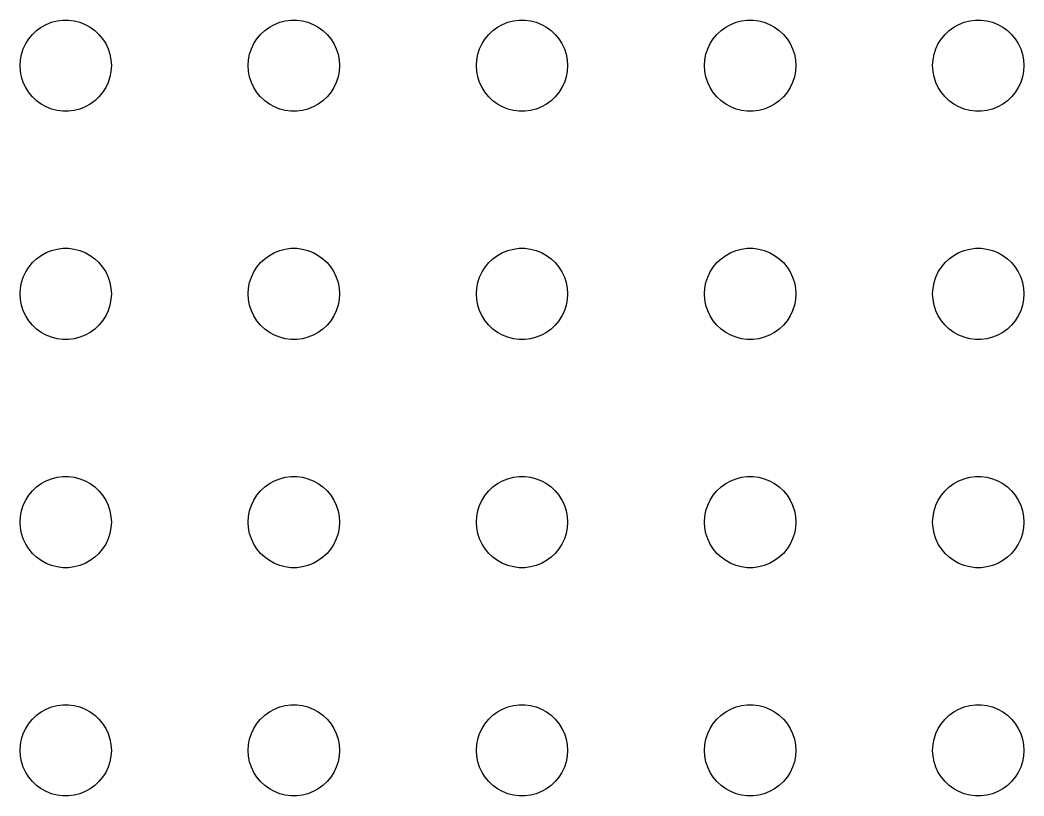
# Model space of a CAD drawing. Header units: metres. Extents: x -134 to 134, y 290 to 736.
# Drawn here: x 66 to 99, y 454.5 to 480 of the extents above; entities that cross this region are included whole.
import ezdxf

# ---------------------------------------------------------------- set-up
doc = ezdxf.new("R2010")
doc.units = ezdxf.units.M

msp = doc.modelspace()

# ---------------------------------------------------------------- linework, layer by layer
for p, q in [((66.6963, 479.766), (66.8613, 479.857)), ((66.8613, 479.857), (67.0365, 479.927)), ((67.0365, 479.927), (67.2189, 479.973)), ((67.2189, 479.973), (67.4058, 479.997)), ((67.4058, 479.997), (67.5942, 479.997)), ((67.5942, 479.997), (67.7811, 479.973)), ((67.7811, 479.973), (67.9635, 479.927)), ((67.9635, 479.927), (68.1387, 479.857)), ((68.1387, 479.857), (68.3037, 479.766)), ((74.1963, 479.766), (74.3613, 479.857)), ((74.3613, 479.857), (74.5365, 479.927)), ((74.5365, 479.927), (74.7189, 479.973)), ((74.7189, 479.973), (74.9058, 479.997)), ((74.9058, 479.997), (75.0942, 479.997)), ((75.0942, 479.997), (75.2811, 479.973)), ((75.2811, 479.973), (75.4635, 479.927)), ((75.4635, 479.927), (75.6387, 479.857)), ((75.6387, 479.857), (75.8037, 479.766)), ((81.6963, 479.766), (81.8613, 479.857)), ((81.8613, 479.857), (82.0365, 479.927)), ((82.0365, 479.927), (82.2189, 479.973)), ((82.2189, 479.973), (82.4058, 479.997)), ((82.4058, 479.997), (82.5942, 479.997)), ((82.5942, 479.997), (82.7811, 479.973)), ((82.7811, 479.973), (82.9635, 479.927)), ((82.9635, 479.927), (83.1387, 479.857)), ((83.1387, 479.857), (83.3037, 479.766)), ((89.1963, 479.766), (89.3613, 479.857)), ((89.3613, 479.857), (89.5365, 479.927)), ((89.5365, 479.927), (89.7189, 479.973)), ((89.7189, 479.973), (89.9058, 479.997)), ((89.9058, 479.997), (90.0942, 479.997)), ((90.0942, 479.997), (90.2811, 479.973)), ((90.2811, 479.973), (90.4635, 479.927)), ((90.4635, 479.927), (90.6387, 479.857)), ((90.6387, 479.857), (90.8037, 479.766)), ((96.6963, 479.766), (96.8613, 479.857)), ((96.8613, 479.857), (97.0365, 479.927)), ((97.0365, 479.927), (97.2189, 479.973)), ((97.2189, 479.973), (97.4058, 479.997)), ((97.4058, 479.997), (97.5942, 479.997)), ((97.5942, 479.997), (97.7811, 479.973)), ((97.7811, 479.973), (97.9635, 479.927)), ((97.9635, 479.927), (98.1387, 479.857)), ((98.1387, 479.857), (98.3037, 479.766)), ((66.2865, 479.382), (66.4065, 479.527)), ((66.4065, 479.527), (66.5439, 479.656)), ((66.5439, 479.656), (66.6963, 479.766)), ((68.3037, 479.766), (68.4561, 479.656)), ((68.4561, 479.656), (68.5934, 479.527)), ((68.5934, 479.527), (68.7135, 479.382)), ((73.7865, 479.382), (73.9065, 479.527)), ((73.9065, 479.527), (74.0439, 479.656)), ((74.0439, 479.656), (74.1963, 479.766)), ((75.8037, 479.766), (75.9561, 479.656)), ((75.9561, 479.656), (76.0934, 479.527)), ((76.0934, 479.527), (76.2135, 479.382)), ((81.2865, 479.382), (81.4065, 479.527)), ((81.4065, 479.527), (81.5439, 479.656)), ((81.5439, 479.656), (81.6963, 479.766)), ((83.3037, 479.766), (83.4561, 479.656)), ((83.4561, 479.656), (83.5934, 479.527)), ((83.5934, 479.527), (83.7135, 479.382)), ((88.7865, 479.382), (88.9065, 479.527)), ((88.9065, 479.527), (89.0439, 479.656)), ((89.0439, 479.656), (89.1963, 479.766)), ((90.8037, 479.766), (90.9561, 479.656)), ((90.9561, 479.656), (91.0934, 479.527)), ((91.0934, 479.527), (91.2135, 479.382)), ((96.2865, 479.382), (96.4065, 479.527)), ((96.4065, 479.527), (96.5439, 479.656)), ((96.5439, 479.656), (96.6963, 479.766)), ((98.3037, 479.766), (98.4561, 479.656)), ((98.4561, 479.656), (98.5934, 479.527)), ((98.5934, 479.527), (98.7135, 479.382)), ((66.1053, 479.052), (66.1855, 479.223)), ((66.1855, 479.223), (66.2865, 479.382)), ((68.7135, 479.382), (68.8145, 479.223)), ((68.8145, 479.223), (68.8947, 479.052)), ((73.6053, 479.052), (73.6855, 479.223)), ((73.6855, 479.223), (73.7865, 479.382)), ((76.2135, 479.382), (76.3145, 479.223)), ((76.3145, 479.223), (76.3947, 479.052)), ((81.1053, 479.052), (81.1855, 479.223)), ((81.1855, 479.223), (81.2865, 479.382)), ((83.7135, 479.382), (83.8145, 479.223)), ((83.8145, 479.223), (83.8947, 479.052)), ((88.6053, 479.052), (88.6855, 479.223)), ((88.6855, 479.223), (88.7865, 479.382)), ((91.2135, 479.382), (91.3145, 479.223)), ((91.3145, 479.223), (91.3947, 479.052)), ((96.1053, 479.052), (96.1855, 479.223)), ((96.1855, 479.223), (96.2865, 479.382)), ((98.7135, 479.382), (98.8145, 479.223)), ((98.8145, 479.223), (98.8947, 479.052)), ((66.0118, 478.688), (66.0471, 478.873)), ((66.0471, 478.873), (66.1053, 479.052)), ((68.8947, 479.052), (68.9529, 478.873)), ((68.9529, 478.873), (68.9882, 478.688)), ((73.5118, 478.688), (73.5471, 478.873)), ((73.5471, 478.873), (73.6053, 479.052)), ((76.3947, 479.052), (76.4529, 478.873)), ((76.4529, 478.873), (76.4882, 478.688)), ((81.0118, 478.688), (81.0471, 478.873)), ((81.0471, 478.873), (81.1053, 479.052)), ((83.8947, 479.052), (83.9529, 478.873)), ((83.9529, 478.873), (83.9882, 478.688)), ((88.5118, 478.688), (88.5471, 478.873)), ((88.5471, 478.873), (88.6053, 479.052)), ((91.3947, 479.052), (91.4529, 478.873)), ((91.4529, 478.873), (91.4882, 478.688)), ((96.0118, 478.688), (96.0471, 478.873)), ((96.0471, 478.873), (96.1053, 479.052)), ((98.8947, 479.052), (98.9529, 478.873)), ((98.9529, 478.873), (98.9882, 478.688)), ((66, 478.5), (66.0118, 478.688)), ((66.0118, 478.312), (66, 478.5)), ((68.9882, 478.688), (69, 478.5)), ((69, 478.5), (68.9882, 478.312)), ((73.5, 478.5), (73.5118, 478.688)), ((73.5118, 478.312), (73.5, 478.5)), ((76.4882, 478.688), (76.5, 478.5)), ((76.5, 478.5), (76.4882, 478.312)), ((81, 478.5), (81.0118, 478.688)), ((81.0118, 478.312), (81, 478.5)), ((83.9882, 478.688), (84, 478.5)), ((84, 478.5), (83.9882, 478.312)), ((88.5, 478.5), (88.5118, 478.688)), ((88.5118, 478.312), (88.5, 478.5)), ((91.4882, 478.688), (91.5, 478.5)), ((91.5, 478.5), (91.4882, 478.312)), ((96, 478.5), (96.0118, 478.688)), ((96.0118, 478.312), (96, 478.5)), ((98.9882, 478.688), (99, 478.5)), ((99, 478.5), (98.9882, 478.312)), ((66.0471, 478.127), (66.0118, 478.312)), ((68.9882, 478.312), (68.9529, 478.127)), ((73.5471, 478.127), (73.5118, 478.312)), ((76.4882, 478.312), (76.4529, 478.127)), ((81.0471, 478.127), (81.0118, 478.312)), ((83.9882, 478.312), (83.9529, 478.127)), ((88.5471, 478.127), (88.5118, 478.312)), ((91.4882, 478.312), (91.4529, 478.127)), ((96.0471, 478.127), (96.0118, 478.312)), ((98.9882, 478.312), (98.9529, 478.127)), ((66.1053, 477.948), (66.0471, 478.127)), ((66.1855, 477.777), (66.1053, 477.948)), ((68.8947, 477.948), (68.8145, 477.777)), ((68.9529, 478.127), (68.8947, 477.948)), ((73.6053, 477.948), (73.5471, 478.127)), ((73.6855, 477.777), (73.6053, 477.948)), ((76.3947, 477.948), (76.3145, 477.777)), ((76.4529, 478.127), (76.3947, 477.948)), ((81.1053, 477.948), (81.0471, 478.127)), ((81.1855, 477.777), (81.1053, 477.948)), ((83.8947, 477.948), (83.8145, 477.777)), ((83.9529, 478.127), (83.8947, 477.948)), ((88.6053, 477.948), (88.5471, 478.127)), ((88.6855, 477.777), (88.6053, 477.948)), ((91.3947, 477.948), (91.3145, 477.777)), ((91.4529, 478.127), (91.3947, 477.948)), ((96.1053, 477.948), (96.0471, 478.127)), ((96.1855, 477.777), (96.1053, 477.948)), ((98.8947, 477.948), (98.8145, 477.777)), ((98.9529, 478.127), (98.8947, 477.948)), ((66.2865, 477.618), (66.1855, 477.777)), ((66.4065, 477.473), (66.2865, 477.618)), ((68.7135, 477.618), (68.5934, 477.473)), ((68.8145, 477.777), (68.7135, 477.618)), ((73.7865, 477.618), (73.6855, 477.777)), ((73.9065, 477.473), (73.7865, 477.618)), ((76.2135, 477.618), (76.0934, 477.473)), ((76.3145, 477.777), (76.2135, 477.618)), ((81.2865, 477.618), (81.1855, 477.777)), ((81.4065, 477.473), (81.2865, 477.618)), ((83.7135, 477.618), (83.5934, 477.473)), ((83.8145, 477.777), (83.7135, 477.618)), ((88.7865, 477.618), (88.6855, 477.777)), ((88.9065, 477.473), (88.7865, 477.618)), ((91.2135, 477.618), (91.0934, 477.473)), ((91.3145, 477.777), (91.2135, 477.618)), ((96.2865, 477.618), (96.1855, 477.777)), ((96.4065, 477.473), (96.2865, 477.618)), ((98.7135, 477.618), (98.5934, 477.473)), ((98.8145, 477.777), (98.7135, 477.618)), ((66.5439, 477.344), (66.4065, 477.473)), ((66.6963, 477.234), (66.5439, 477.344)), ((66.8613, 477.143), (66.6963, 477.234)), ((68.3037, 477.234), (68.1387, 477.143)), ((68.4561, 477.344), (68.3037, 477.234)), ((68.5934, 477.473), (68.4561, 477.344)), ((74.0439, 477.344), (73.9065, 477.473)), ((74.1963, 477.234), (74.0439, 477.344)), ((74.3613, 477.143), (74.1963, 477.234)), ((75.8037, 477.234), (75.6387, 477.143)), ((75.9561, 477.344), (75.8037, 477.234)), ((76.0934, 477.473), (75.9561, 477.344)), ((81.5439, 477.344), (81.4065, 477.473)), ((81.6963, 477.234), (81.5439, 477.344)), ((81.8613, 477.143), (81.6963, 477.234)), ((83.3037, 477.234), (83.1387, 477.143)), ((83.4561, 477.344), (83.3037, 477.234)), ((83.5934, 477.473), (83.4561, 477.344)), ((89.0439, 477.344), (88.9065, 477.473)), ((89.1963, 477.234), (89.0439, 477.344)), ((89.3613, 477.143), (89.1963, 477.234)), ((90.8037, 477.234), (90.6387, 477.143)), ((90.9561, 477.344), (90.8037, 477.234)), ((91.0934, 477.473), (90.9561, 477.344)), ((96.5439, 477.344), (96.4065, 477.473)), ((96.6963, 477.234), (96.5439, 477.344)), ((96.8613, 477.143), (96.6963, 477.234)), ((98.3037, 477.234), (98.1387, 477.143)), ((98.4561, 477.344), (98.3037, 477.234)), ((98.5934, 477.473), (98.4561, 477.344)), ((67.0365, 477.073), (66.8613, 477.143)), ((67.2189, 477.027), (67.0365, 477.073)), ((67.4058, 477.003), (67.2189, 477.027)), ((67.5942, 477.003), (67.4058, 477.003)), ((67.7811, 477.027), (67.5942, 477.003)), ((67.9635, 477.073), (67.7811, 477.027)), ((68.1387, 477.143), (67.9635, 477.073)), ((74.5365, 477.073), (74.3613, 477.143)), ((74.7189, 477.027), (74.5365, 477.073)), ((74.9058, 477.003), (74.7189, 477.027)), ((75.0942, 477.003), (74.9058, 477.003)), ((75.2811, 477.027), (75.0942, 477.003)), ((75.4635, 477.073), (75.2811, 477.027)), ((75.6387, 477.143), (75.4635, 477.073)), ((82.0365, 477.073), (81.8613, 477.143)), ((82.2189, 477.027), (82.0365, 477.073)), ((82.4058, 477.003), (82.2189, 477.027)), ((82.5942, 477.003), (82.4058, 477.003)), ((82.7811, 477.027), (82.5942, 477.003)), ((82.9635, 477.073), (82.7811, 477.027)), ((83.1387, 477.143), (82.9635, 477.073)), ((89.5365, 477.073), (89.3613, 477.143)), ((89.7189, 477.027), (89.5365, 477.073)), ((89.9058, 477.003), (89.7189, 477.027)), ((90.0942, 477.003), (89.9058, 477.003)), ((90.2811, 477.027), (90.0942, 477.003)), ((90.4635, 477.073), (90.2811, 477.027)), ((90.6387, 477.143), (90.4635, 477.073)), ((97.0365, 477.073), (96.8613, 477.143)), ((97.2189, 477.027), (97.0365, 477.073)), ((97.4058, 477.003), (97.2189, 477.027)), ((97.5942, 477.003), (97.4058, 477.003)), ((97.7811, 477.027), (97.5942, 477.003)), ((97.9635, 477.073), (97.7811, 477.027)), ((98.1387, 477.143), (97.9635, 477.073)), ((66.5439, 472.156), (66.6963, 472.266)), ((66.6963, 472.266), (66.8613, 472.357)), ((66.8613, 472.357), (67.0365, 472.427)), ((67.0365, 472.427), (67.2189, 472.473)), ((67.2189, 472.473), (67.4058, 472.497)), ((67.4058, 472.497), (67.5942, 472.497)), ((67.5942, 472.497), (67.7811, 472.473)), ((67.7811, 472.473), (67.9635, 472.427)), ((67.9635, 472.427), (68.1387, 472.357)), ((68.1387, 472.357), (68.3037, 472.266)), ((68.3037, 472.266), (68.4561, 472.156)), ((74.0439, 472.156), (74.1963, 472.266)), ((74.1963, 472.266), (74.3613, 472.357)), ((74.3613, 472.357), (74.5365, 472.427)), ((74.5365, 472.427), (74.7189, 472.473)), ((74.7189, 472.473), (74.9058, 472.497)), ((74.9058, 472.497), (75.0942, 472.497)), ((75.0942, 472.497), (75.2811, 472.473)), ((75.2811, 472.473), (75.4635, 472.427)), ((75.4635, 472.427), (75.6387, 472.357)), ((75.6387, 472.357), (75.8037, 472.266)), ((75.8037, 472.266), (75.9561, 472.156)), ((81.5439, 472.156), (81.6963, 472.266)), ((81.6963, 472.266), (81.8613, 472.357)), ((81.8613, 472.357), (82.0365, 472.427)), ((82.0365, 472.427), (82.2189, 472.473)), ((82.2189, 472.473), (82.4058, 472.497)), ((82.4058, 472.497), (82.5942, 472.497)), ((82.5942, 472.497), (82.7811, 472.473)), ((82.7811, 472.473), (82.9635, 472.427)), ((82.9635, 472.427), (83.1387, 472.357)), ((83.1387, 472.357), (83.3037, 472.266)), ((83.3037, 472.266), (83.4561, 472.156)), ((89.0439, 472.156), (89.1963, 472.266)), ((89.1963, 472.266), (89.3613, 472.357)), ((89.3613, 472.357), (89.5365, 472.427)), ((89.5365, 472.427), (89.7189, 472.473)), ((89.7189, 472.473), (89.9058, 472.497)), ((89.9058, 472.497), (90.0942, 472.497)), ((90.0942, 472.497), (90.2811, 472.473)), ((90.2811, 472.473), (90.4635, 472.427)), ((90.4635, 472.427), (90.6387, 472.357)), ((90.6387, 472.357), (90.8037, 472.266)), ((90.8037, 472.266), (90.9561, 472.156)), ((96.5439, 472.156), (96.6963, 472.266)), ((96.6963, 472.266), (96.8613, 472.357)), ((96.8613, 472.357), (97.0365, 472.427)), ((97.0365, 472.427), (97.2189, 472.473)), ((97.2189, 472.473), (97.4058, 472.497)), ((97.4058, 472.497), (97.5942, 472.497)), ((97.5942, 472.497), (97.7811, 472.473)), ((97.7811, 472.473), (97.9635, 472.427)), ((97.9635, 472.427), (98.1387, 472.357)), ((98.1387, 472.357), (98.3037, 472.266)), ((98.3037, 472.266), (98.4561, 472.156)), ((66.2865, 471.882), (66.4065, 472.027)), ((66.4065, 472.027), (66.5439, 472.156)), ((68.4561, 472.156), (68.5934, 472.027)), ((68.5934, 472.027), (68.7135, 471.882)), ((73.7865, 471.882), (73.9065, 472.027)), ((73.9065, 472.027), (74.0439, 472.156)), ((75.9561, 472.156), (76.0934, 472.027)), ((76.0934, 472.027), (76.2135, 471.882)), ((81.2865, 471.882), (81.4065, 472.027)), ((81.4065, 472.027), (81.5439, 472.156)), ((83.4561, 472.156), (83.5934, 472.027)), ((83.5934, 472.027), (83.7135, 471.882)), ((88.7865, 471.882), (88.9065, 472.027)), ((88.9065, 472.027), (89.0439, 472.156)), ((90.9561, 472.156), (91.0934, 472.027)), ((91.0934, 472.027), (91.2135, 471.882)), ((96.2865, 471.882), (96.4065, 472.027)), ((96.4065, 472.027), (96.5439, 472.156)), ((98.4561, 472.156), (98.5934, 472.027)), ((98.5934, 472.027), (98.7135, 471.882)), ((66.1053, 471.552), (66.1855, 471.723)), ((66.1855, 471.723), (66.2865, 471.882)), ((68.7135, 471.882), (68.8145, 471.723)), ((68.8145, 471.723), (68.8947, 471.552)), ((73.6053, 471.552), (73.6855, 471.723)), ((73.6855, 471.723), (73.7865, 471.882)), ((76.2135, 471.882), (76.3145, 471.723)), ((76.3145, 471.723), (76.3947, 471.552)), ((81.1053, 471.552), (81.1855, 471.723)), ((81.1855, 471.723), (81.2865, 471.882)), ((83.7135, 471.882), (83.8145, 471.723)), ((83.8145, 471.723), (83.8947, 471.552)), ((88.6053, 471.552), (88.6855, 471.723)), ((88.6855, 471.723), (88.7865, 471.882)), ((91.2135, 471.882), (91.3145, 471.723)), ((91.3145, 471.723), (91.3947, 471.552)), ((96.1053, 471.552), (96.1855, 471.723)), ((96.1855, 471.723), (96.2865, 471.882)), ((98.7135, 471.882), (98.8145, 471.723)), ((98.8145, 471.723), (98.8947, 471.552)), ((66.0118, 471.188), (66.0471, 471.373)), ((66.0471, 471.373), (66.1053, 471.552)), ((68.8947, 471.552), (68.9529, 471.373)), ((68.9529, 471.373), (68.9882, 471.188)), ((73.5118, 471.188), (73.5471, 471.373)), ((73.5471, 471.373), (73.6053, 471.552)), ((76.3947, 471.552), (76.4529, 471.373)), ((76.4529, 471.373), (76.4882, 471.188)), ((81.0118, 471.188), (81.0471, 471.373)), ((81.0471, 471.373), (81.1053, 471.552)), ((83.8947, 471.552), (83.9529, 471.373)), ((83.9529, 471.373), (83.9882, 471.188)), ((88.5118, 471.188), (88.5471, 471.373)), ((88.5471, 471.373), (88.6053, 471.552)), ((91.3947, 471.552), (91.4529, 471.373)), ((91.4529, 471.373), (91.4882, 471.188)), ((96.0118, 471.188), (96.0471, 471.373)), ((96.0471, 471.373), (96.1053, 471.552)), ((98.8947, 471.552), (98.9529, 471.373)), ((98.9529, 471.373), (98.9882, 471.188)), ((66, 471), (66.0118, 471.188)), ((66.0118, 470.812), (66, 471)), ((68.9882, 471.188), (69, 471)), ((69, 471), (68.9882, 470.812)), ((73.5, 471), (73.5118, 471.188)), ((73.5118, 470.812), (73.5, 471)), ((76.4882, 471.188), (76.5, 471)), ((76.5, 471), (76.4882, 470.812)), ((81, 471), (81.0118, 471.188)), ((81.0118, 470.812), (81, 471)), ((83.9882, 471.188), (84, 471)), ((84, 471), (83.9882, 470.812)), ((88.5, 471), (88.5118, 471.188)), ((88.5118, 470.812), (88.5, 471)), ((91.4882, 471.188), (91.5, 471)), ((91.5, 471), (91.4882, 470.812)), ((96, 471), (96.0118, 471.188)), ((96.0118, 470.812), (96, 471)), ((98.9882, 471.188), (99, 471)), ((99, 471), (98.9882, 470.812)), ((66.0471, 470.627), (66.0118, 470.812)), ((66.1053, 470.448), (66.0471, 470.627)), ((68.9529, 470.627), (68.8947, 470.448)), ((68.9882, 470.812), (68.9529, 470.627)), ((73.5471, 470.627), (73.5118, 470.812)), ((73.6053, 470.448), (73.5471, 470.627)), ((76.4529, 470.627), (76.3947, 470.448)), ((76.4882, 470.812), (76.4529, 470.627)), ((81.0471, 470.627), (81.0118, 470.812)), ((81.1053, 470.448), (81.0471, 470.627)), ((83.9529, 470.627), (83.8947, 470.448)), ((83.9882, 470.812), (83.9529, 470.627)), ((88.5471, 470.627), (88.5118, 470.812)), ((88.6053, 470.448), (88.5471, 470.627)), ((91.4529, 470.627), (91.3947, 470.448)), ((91.4882, 470.812), (91.4529, 470.627)), ((96.0471, 470.627), (96.0118, 470.812)), ((96.1053, 470.448), (96.0471, 470.627)), ((98.9529, 470.627), (98.8947, 470.448)), ((98.9882, 470.812), (98.9529, 470.627)), ((66.1855, 470.277), (66.1053, 470.448)), ((66.2865, 470.118), (66.1855, 470.277)), ((68.8145, 470.277), (68.7135, 470.118)), ((68.8947, 470.448), (68.8145, 470.277)), ((73.6855, 470.277), (73.6053, 470.448)), ((73.7865, 470.118), (73.6855, 470.277)), ((76.3145, 470.277), (76.2135, 470.118)), ((76.3947, 470.448), (76.3145, 470.277)), ((81.1855, 470.277), (81.1053, 470.448)), ((81.2865, 470.118), (81.1855, 470.277)), ((83.8145, 470.277), (83.7135, 470.118)), ((83.8947, 470.448), (83.8145, 470.277)), ((88.6855, 470.277), (88.6053, 470.448)), ((88.7865, 470.118), (88.6855, 470.277)), ((91.3145, 470.277), (91.2135, 470.118)), ((91.3947, 470.448), (91.3145, 470.277)), ((96.1855, 470.277), (96.1053, 470.448)), ((96.2865, 470.118), (96.1855, 470.277)), ((98.8145, 470.277), (98.7135, 470.118)), ((98.8947, 470.448), (98.8145, 470.277)), ((66.4065, 469.973), (66.2865, 470.118)), ((66.5439, 469.844), (66.4065, 469.973)), ((68.5934, 469.973), (68.4561, 469.844)), ((68.7135, 470.118), (68.5934, 469.973)), ((73.9065, 469.973), (73.7865, 470.118)), ((74.0439, 469.844), (73.9065, 469.973)), ((76.0934, 469.973), (75.9561, 469.844)), ((76.2135, 470.118), (76.0934, 469.973)), ((81.4065, 469.973), (81.2865, 470.118)), ((81.5439, 469.844), (81.4065, 469.973)), ((83.5934, 469.973), (83.4561, 469.844)), ((83.7135, 470.118), (83.5934, 469.973)), ((88.9065, 469.973), (88.7865, 470.118)), ((89.0439, 469.844), (88.9065, 469.973)), ((91.0934, 469.973), (90.9561, 469.844)), ((91.2135, 470.118), (91.0934, 469.973)), ((96.4065, 469.973), (96.2865, 470.118)), ((96.5439, 469.844), (96.4065, 469.973)), ((98.5934, 469.973), (98.4561, 469.844)), ((98.7135, 470.118), (98.5934, 469.973)), ((66.6963, 469.734), (66.5439, 469.844)), ((66.8613, 469.643), (66.6963, 469.734)), ((67.0365, 469.573), (66.8613, 469.643)), ((68.1387, 469.643), (67.9635, 469.573)), ((68.3037, 469.734), (68.1387, 469.643)), ((68.4561, 469.844), (68.3037, 469.734)), ((74.1963, 469.734), (74.0439, 469.844)), ((74.3613, 469.643), (74.1963, 469.734)), ((74.5365, 469.573), (74.3613, 469.643)), ((75.6387, 469.643), (75.4635, 469.573)), ((75.8037, 469.734), (75.6387, 469.643)), ((75.9561, 469.844), (75.8037, 469.734)), ((81.6963, 469.734), (81.5439, 469.844)), ((81.8613, 469.643), (81.6963, 469.734)), ((82.0365, 469.573), (81.8613, 469.643)), ((83.1387, 469.643), (82.9635, 469.573)), ((83.3037, 469.734), (83.1387, 469.643)), ((83.4561, 469.844), (83.3037, 469.734)), ((89.1963, 469.734), (89.0439, 469.844)), ((89.3613, 469.643), (89.1963, 469.734)), ((89.5365, 469.573), (89.3613, 469.643)), ((90.6387, 469.643), (90.4635, 469.573)), ((90.8037, 469.734), (90.6387, 469.643)), ((90.9561, 469.844), (90.8037, 469.734)), ((96.6963, 469.734), (96.5439, 469.844)), ((96.8613, 469.643), (96.6963, 469.734)), ((97.0365, 469.573), (96.8613, 469.643)), ((98.1387, 469.643), (97.9635, 469.573)), ((98.3037, 469.734), (98.1387, 469.643)), ((98.4561, 469.844), (98.3037, 469.734)), ((67.2189, 469.527), (67.0365, 469.573)), ((67.4058, 469.503), (67.2189, 469.527)), ((67.5942, 469.503), (67.4058, 469.503)), ((67.7811, 469.527), (67.5942, 469.503)), ((67.9635, 469.573), (67.7811, 469.527)), ((74.7189, 469.527), (74.5365, 469.573)), ((74.9058, 469.503), (74.7189, 469.527)), ((75.0942, 469.503), (74.9058, 469.503)), ((75.2811, 469.527), (75.0942, 469.503)), ((75.4635, 469.573), (75.2811, 469.527)), ((82.2189, 469.527), (82.0365, 469.573)), ((82.4058, 469.503), (82.2189, 469.527)), ((82.5942, 469.503), (82.4058, 469.503)), ((82.7811, 469.527), (82.5942, 469.503)), ((82.9635, 469.573), (82.7811, 469.527)), ((89.7189, 469.527), (89.5365, 469.573)), ((89.9058, 469.503), (89.7189, 469.527)), ((90.0942, 469.503), (89.9058, 469.503)), ((90.2811, 469.527), (90.0942, 469.503)), ((90.4635, 469.573), (90.2811, 469.527)), ((97.2189, 469.527), (97.0365, 469.573)), ((97.4058, 469.503), (97.2189, 469.527)), ((97.5942, 469.503), (97.4058, 469.503)), ((97.7811, 469.527), (97.5942, 469.503)), ((97.9635, 469.573), (97.7811, 469.527)), ((67.0365, 464.927), (67.2189, 464.973)), ((67.2189, 464.973), (67.4058, 464.997)), ((67.4058, 464.997), (67.5942, 464.997)), ((67.5942, 464.997), (67.7811, 464.973)), ((67.7811, 464.973), (67.9635, 464.927)), ((74.5365, 464.927), (74.7189, 464.973)), ((74.7189, 464.973), (74.9058, 464.997)), ((74.9058, 464.997), (75.0942, 464.997)), ((75.0942, 464.997), (75.2811, 464.973)), ((75.2811, 464.973), (75.4635, 464.927)), ((82.0365, 464.927), (82.2189, 464.973)), ((82.2189, 464.973), (82.4058, 464.997)), ((82.4058, 464.997), (82.5942, 464.997)), ((82.5942, 464.997), (82.7811, 464.973)), ((82.7811, 464.973), (82.9635, 464.927)), ((89.5365, 464.927), (89.7189, 464.973)), ((89.7189, 464.973), (89.9058, 464.997)), ((89.9058, 464.997), (90.0942, 464.997)), ((90.0942, 464.997), (90.2811, 464.973)), ((90.2811, 464.973), (90.4635, 464.927)), ((97.0365, 464.927), (97.2189, 464.973)), ((97.2189, 464.973), (97.4058, 464.997)), ((97.4058, 464.997), (97.5942, 464.997)), ((97.5942, 464.997), (97.7811, 464.973)), ((97.7811, 464.973), (97.9635, 464.927)), ((66.4065, 464.527), (66.5439, 464.656)), ((66.5439, 464.656), (66.6963, 464.766)), ((66.6963, 464.766), (66.8613, 464.857)), ((66.8613, 464.857), (67.0365, 464.927)), ((67.9635, 464.927), (68.1387, 464.857)), ((68.1387, 464.857), (68.3037, 464.766)), ((68.3037, 464.766), (68.4561, 464.656)), ((68.4561, 464.656), (68.5934, 464.527)), ((73.9065, 464.527), (74.0439, 464.656)), ((74.0439, 464.656), (74.1963, 464.766)), ((74.1963, 464.766), (74.3613, 464.857)), ((74.3613, 464.857), (74.5365, 464.927)), ((75.4635, 464.927), (75.6387, 464.857)), ((75.6387, 464.857), (75.8037, 464.766)), ((75.8037, 464.766), (75.9561, 464.656)), ((75.9561, 464.656), (76.0934, 464.527)), ((81.4065, 464.527), (81.5439, 464.656)), ((81.5439, 464.656), (81.6963, 464.766)), ((81.6963, 464.766), (81.8613, 464.857)), ((81.8613, 464.857), (82.0365, 464.927)), ((82.9635, 464.927), (83.1387, 464.857)), ((83.1387, 464.857), (83.3037, 464.766)), ((83.3037, 464.766), (83.4561, 464.656)), ((83.4561, 464.656), (83.5934, 464.527)), ((88.9065, 464.527), (89.0439, 464.656)), ((89.0439, 464.656), (89.1963, 464.766)), ((89.1963, 464.766), (89.3613, 464.857)), ((89.3613, 464.857), (89.5365, 464.927)), ((90.4635, 464.927), (90.6387, 464.857)), ((90.6387, 464.857), (90.8037, 464.766)), ((90.8037, 464.766), (90.9561, 464.656)), ((90.9561, 464.656), (91.0934, 464.527)), ((96.4065, 464.527), (96.5439, 464.656)), ((96.5439, 464.656), (96.6963, 464.766)), ((96.6963, 464.766), (96.8613, 464.857)), ((96.8613, 464.857), (97.0365, 464.927)), ((97.9635, 464.927), (98.1387, 464.857)), ((98.1387, 464.857), (98.3037, 464.766)), ((98.3037, 464.766), (98.4561, 464.656)), ((98.4561, 464.656), (98.5934, 464.527)), ((66.1855, 464.223), (66.2865, 464.382)), ((66.2865, 464.382), (66.4065, 464.527)), ((68.5934, 464.527), (68.7135, 464.382)), ((68.7135, 464.382), (68.8145, 464.223)), ((73.6855, 464.223), (73.7865, 464.382)), ((73.7865, 464.382), (73.9065, 464.527)), ((76.0934, 464.527), (76.2135, 464.382)), ((76.2135, 464.382), (76.3145, 464.223)), ((81.1855, 464.223), (81.2865, 464.382)), ((81.2865, 464.382), (81.4065, 464.527)), ((83.5934, 464.527), (83.7135, 464.382)), ((83.7135, 464.382), (83.8145, 464.223)), ((88.6855, 464.223), (88.7865, 464.382)), ((88.7865, 464.382), (88.9065, 464.527)), ((91.0934, 464.527), (91.2135, 464.382)), ((91.2135, 464.382), (91.3145, 464.223)), ((96.1855, 464.223), (96.2865, 464.382)), ((96.2865, 464.382), (96.4065, 464.527)), ((98.5934, 464.527), (98.7135, 464.382)), ((98.7135, 464.382), (98.8145, 464.223)), ((66.0471, 463.873), (66.1053, 464.052)), ((66.1053, 464.052), (66.1855, 464.223)), ((68.8145, 464.223), (68.8947, 464.052)), ((68.8947, 464.052), (68.9529, 463.873)), ((73.5471, 463.873), (73.6053, 464.052)), ((73.6053, 464.052), (73.6855, 464.223)), ((76.3145, 464.223), (76.3947, 464.052)), ((76.3947, 464.052), (76.4529, 463.873)), ((81.0471, 463.873), (81.1053, 464.052)), ((81.1053, 464.052), (81.1855, 464.223)), ((83.8145, 464.223), (83.8947, 464.052)), ((83.8947, 464.052), (83.9529, 463.873)), ((88.5471, 463.873), (88.6053, 464.052)), ((88.6053, 464.052), (88.6855, 464.223)), ((91.3145, 464.223), (91.3947, 464.052)), ((91.3947, 464.052), (91.4529, 463.873)), ((96.0471, 463.873), (96.1053, 464.052)), ((96.1053, 464.052), (96.1855, 464.223)), ((98.8145, 464.223), (98.8947, 464.052)), ((98.8947, 464.052), (98.9529, 463.873)), ((66, 463.5), (66.0118, 463.688)), ((66.0118, 463.688), (66.0471, 463.873)), ((68.9529, 463.873), (68.9882, 463.688)), ((68.9882, 463.688), (69, 463.5)), ((73.5, 463.5), (73.5118, 463.688)), ((73.5118, 463.688), (73.5471, 463.873)), ((76.4529, 463.873), (76.4882, 463.688)), ((76.4882, 463.688), (76.5, 463.5)), ((81, 463.5), (81.0118, 463.688)), ((81.0118, 463.688), (81.0471, 463.873)), ((83.9529, 463.873), (83.9882, 463.688)), ((83.9882, 463.688), (84, 463.5)), ((88.5, 463.5), (88.5118, 463.688)), ((88.5118, 463.688), (88.5471, 463.873)), ((91.4529, 463.873), (91.4882, 463.688)), ((91.4882, 463.688), (91.5, 463.5)), ((96, 463.5), (96.0118, 463.688)), ((96.0118, 463.688), (96.0471, 463.873)), ((98.9529, 463.873), (98.9882, 463.688)), ((98.9882, 463.688), (99, 463.5)), ((66.0118, 463.312), (66, 463.5)), ((69, 463.5), (68.9882, 463.312)), ((73.5118, 463.312), (73.5, 463.5)), ((76.5, 463.5), (76.4882, 463.312)), ((81.0118, 463.312), (81, 463.5)), ((84, 463.5), (83.9882, 463.312)), ((88.5118, 463.312), (88.5, 463.5)), ((91.5, 463.5), (91.4882, 463.312)), ((96.0118, 463.312), (96, 463.5)), ((99, 463.5), (98.9882, 463.312)), ((66.0471, 463.127), (66.0118, 463.312)), ((66.1053, 462.948), (66.0471, 463.127)), ((68.9529, 463.127), (68.8947, 462.948)), ((68.9882, 463.312), (68.9529, 463.127)), ((73.5471, 463.127), (73.5118, 463.312)), ((73.6053, 462.948), (73.5471, 463.127)), ((76.4529, 463.127), (76.3947, 462.948)), ((76.4882, 463.312), (76.4529, 463.127)), ((81.0471, 463.127), (81.0118, 463.312)), ((81.1053, 462.948), (81.0471, 463.127)), ((83.9529, 463.127), (83.8947, 462.948)), ((83.9882, 463.312), (83.9529, 463.127)), ((88.5471, 463.127), (88.5118, 463.312)), ((88.6053, 462.948), (88.5471, 463.127)), ((91.4529, 463.127), (91.3947, 462.948)), ((91.4882, 463.312), (91.4529, 463.127)), ((96.0471, 463.127), (96.0118, 463.312)), ((96.1053, 462.948), (96.0471, 463.127)), ((98.9529, 463.127), (98.8947, 462.948)), ((98.9882, 463.312), (98.9529, 463.127)), ((66.1855, 462.777), (66.1053, 462.948)), ((66.2865, 462.618), (66.1855, 462.777)), ((68.8145, 462.777), (68.7135, 462.618)), ((68.8947, 462.948), (68.8145, 462.777)), ((73.6855, 462.777), (73.6053, 462.948)), ((73.7865, 462.618), (73.6855, 462.777)), ((76.3145, 462.777), (76.2135, 462.618)), ((76.3947, 462.948), (76.3145, 462.777)), ((81.1855, 462.777), (81.1053, 462.948)), ((81.2865, 462.618), (81.1855, 462.777)), ((83.8145, 462.777), (83.7135, 462.618)), ((83.8947, 462.948), (83.8145, 462.777)), ((88.6855, 462.777), (88.6053, 462.948)), ((88.7865, 462.618), (88.6855, 462.777)), ((91.3145, 462.777), (91.2135, 462.618)), ((91.3947, 462.948), (91.3145, 462.777)), ((96.1855, 462.777), (96.1053, 462.948)), ((96.2865, 462.618), (96.1855, 462.777)), ((98.8145, 462.777), (98.7135, 462.618)), ((98.8947, 462.948), (98.8145, 462.777)), ((66.4065, 462.473), (66.2865, 462.618)), ((66.5439, 462.344), (66.4065, 462.473)), ((66.6963, 462.234), (66.5439, 462.344)), ((68.4561, 462.344), (68.3037, 462.234)), ((68.5934, 462.473), (68.4561, 462.344)), ((68.7135, 462.618), (68.5934, 462.473)), ((73.9065, 462.473), (73.7865, 462.618)), ((74.0439, 462.344), (73.9065, 462.473)), ((74.1963, 462.234), (74.0439, 462.344)), ((75.9561, 462.344), (75.8037, 462.234)), ((76.0934, 462.473), (75.9561, 462.344)), ((76.2135, 462.618), (76.0934, 462.473)), ((81.4065, 462.473), (81.2865, 462.618)), ((81.5439, 462.344), (81.4065, 462.473)), ((81.6963, 462.234), (81.5439, 462.344)), ((83.4561, 462.344), (83.3037, 462.234)), ((83.5934, 462.473), (83.4561, 462.344)), ((83.7135, 462.618), (83.5934, 462.473)), ((88.9065, 462.473), (88.7865, 462.618)), ((89.0439, 462.344), (88.9065, 462.473)), ((89.1963, 462.234), (89.0439, 462.344)), ((90.9561, 462.344), (90.8037, 462.234)), ((91.0934, 462.473), (90.9561, 462.344)), ((91.2135, 462.618), (91.0934, 462.473)), ((96.4065, 462.473), (96.2865, 462.618)), ((96.5439, 462.344), (96.4065, 462.473)), ((96.6963, 462.234), (96.5439, 462.344)), ((98.4561, 462.344), (98.3037, 462.234)), ((98.5934, 462.473), (98.4561, 462.344)), ((98.7135, 462.618), (98.5934, 462.473)), ((66.8613, 462.143), (66.6963, 462.234)), ((67.0365, 462.073), (66.8613, 462.143)), ((67.2189, 462.027), (67.0365, 462.073)), ((67.4058, 462.003), (67.2189, 462.027)), ((67.5942, 462.003), (67.4058, 462.003)), ((67.7811, 462.027), (67.5942, 462.003)), ((67.9635, 462.073), (67.7811, 462.027)), ((68.1387, 462.143), (67.9635, 462.073)), ((68.3037, 462.234), (68.1387, 462.143)), ((74.3613, 462.143), (74.1963, 462.234)), ((74.5365, 462.073), (74.3613, 462.143)), ((74.7189, 462.027), (74.5365, 462.073)), ((74.9058, 462.003), (74.7189, 462.027)), ((75.0942, 462.003), (74.9058, 462.003)), ((75.2811, 462.027), (75.0942, 462.003)), ((75.4635, 462.073), (75.2811, 462.027)), ((75.6387, 462.143), (75.4635, 462.073)), ((75.8037, 462.234), (75.6387, 462.143)), ((81.8613, 462.143), (81.6963, 462.234)), ((82.0365, 462.073), (81.8613, 462.143)), ((82.2189, 462.027), (82.0365, 462.073)), ((82.4058, 462.003), (82.2189, 462.027)), ((82.5942, 462.003), (82.4058, 462.003)), ((82.7811, 462.027), (82.5942, 462.003)), ((82.9635, 462.073), (82.7811, 462.027)), ((83.1387, 462.143), (82.9635, 462.073)), ((83.3037, 462.234), (83.1387, 462.143)), ((89.3613, 462.143), (89.1963, 462.234)), ((89.5365, 462.073), (89.3613, 462.143)), ((89.7189, 462.027), (89.5365, 462.073)), ((89.9058, 462.003), (89.7189, 462.027)), ((90.0942, 462.003), (89.9058, 462.003)), ((90.2811, 462.027), (90.0942, 462.003)), ((90.4635, 462.073), (90.2811, 462.027)), ((90.6387, 462.143), (90.4635, 462.073)), ((90.8037, 462.234), (90.6387, 462.143)), ((96.8613, 462.143), (96.6963, 462.234)), ((97.0365, 462.073), (96.8613, 462.143)), ((97.2189, 462.027), (97.0365, 462.073)), ((97.4058, 462.003), (97.2189, 462.027)), ((97.5942, 462.003), (97.4058, 462.003)), ((97.7811, 462.027), (97.5942, 462.003)), ((97.9635, 462.073), (97.7811, 462.027)), ((98.1387, 462.143), (97.9635, 462.073)), ((98.3037, 462.234), (98.1387, 462.143)), ((66.8613, 457.357), (67.0365, 457.427)), ((67.0365, 457.427), (67.2189, 457.473)), ((67.2189, 457.473), (67.4058, 457.497)), ((67.4058, 457.497), (67.5942, 457.497)), ((67.5942, 457.497), (67.7811, 457.473)), ((67.7811, 457.473), (67.9635, 457.427)), ((67.9635, 457.427), (68.1387, 457.357)), ((74.3613, 457.357), (74.5365, 457.427)), ((74.5365, 457.427), (74.7189, 457.473)), ((74.7189, 457.473), (74.9058, 457.497)), ((74.9058, 457.497), (75.0942, 457.497)), ((75.0942, 457.497), (75.2811, 457.473)), ((75.2811, 457.473), (75.4635, 457.427)), ((75.4635, 457.427), (75.6387, 457.357)), ((81.8613, 457.357), (82.0365, 457.427)), ((82.0365, 457.427), (82.2189, 457.473)), ((82.2189, 457.473), (82.4058, 457.497)), ((82.4058, 457.497), (82.5942, 457.497)), ((82.5942, 457.497), (82.7811, 457.473)), ((82.7811, 457.473), (82.9635, 457.427)), ((82.9635, 457.427), (83.1387, 457.357)), ((89.3613, 457.357), (89.5365, 457.427)), ((89.5365, 457.427), (89.7189, 457.473)), ((89.7189, 457.473), (89.9058, 457.497)), ((89.9058, 457.497), (90.0942, 457.497)), ((90.0942, 457.497), (90.2811, 457.473)), ((90.2811, 457.473), (90.4635, 457.427)), ((90.4635, 457.427), (90.6387, 457.357)), ((96.8613, 457.357), (97.0365, 457.427)), ((97.0365, 457.427), (97.2189, 457.473)), ((97.2189, 457.473), (97.4058, 457.497)), ((97.4058, 457.497), (97.5942, 457.497)), ((97.5942, 457.497), (97.7811, 457.473)), ((97.7811, 457.473), (97.9635, 457.427)), ((97.9635, 457.427), (98.1387, 457.357)), ((66.4065, 457.027), (66.5439, 457.156)), ((66.5439, 457.156), (66.6963, 457.266)), ((66.6963, 457.266), (66.8613, 457.357)), ((68.1387, 457.357), (68.3037, 457.266)), ((68.3037, 457.266), (68.4561, 457.156)), ((68.4561, 457.156), (68.5934, 457.027)), ((73.9065, 457.027), (74.0439, 457.156)), ((74.0439, 457.156), (74.1963, 457.266)), ((74.1963, 457.266), (74.3613, 457.357)), ((75.6387, 457.357), (75.8037, 457.266)), ((75.8037, 457.266), (75.9561, 457.156)), ((75.9561, 457.156), (76.0934, 457.027)), ((81.4065, 457.027), (81.5439, 457.156)), ((81.5439, 457.156), (81.6963, 457.266)), ((81.6963, 457.266), (81.8613, 457.357)), ((83.1387, 457.357), (83.3037, 457.266)), ((83.3037, 457.266), (83.4561, 457.156)), ((83.4561, 457.156), (83.5934, 457.027)), ((88.9065, 457.027), (89.0439, 457.156)), ((89.0439, 457.156), (89.1963, 457.266)), ((89.1963, 457.266), (89.3613, 457.357)), ((90.6387, 457.357), (90.8037, 457.266)), ((90.8037, 457.266), (90.9561, 457.156)), ((90.9561, 457.156), (91.0934, 457.027)), ((96.4065, 457.027), (96.5439, 457.156)), ((96.5439, 457.156), (96.6963, 457.266)), ((96.6963, 457.266), (96.8613, 457.357)), ((98.1387, 457.357), (98.3037, 457.266)), ((98.3037, 457.266), (98.4561, 457.156)), ((98.4561, 457.156), (98.5934, 457.027)), ((66.1053, 456.552), (66.1855, 456.723)), ((66.1855, 456.723), (66.2865, 456.882)), ((66.2865, 456.882), (66.4065, 457.027)), ((68.5934, 457.027), (68.7135, 456.882)), ((68.7135, 456.882), (68.8145, 456.723)), ((68.8145, 456.723), (68.8947, 456.552)), ((73.6053, 456.552), (73.6855, 456.723)), ((73.6855, 456.723), (73.7865, 456.882)), ((73.7865, 456.882), (73.9065, 457.027)), ((76.0934, 457.027), (76.2135, 456.882)), ((76.2135, 456.882), (76.3145, 456.723)), ((76.3145, 456.723), (76.3947, 456.552)), ((81.1053, 456.552), (81.1855, 456.723)), ((81.1855, 456.723), (81.2865, 456.882)), ((81.2865, 456.882), (81.4065, 457.027)), ((83.5934, 457.027), (83.7135, 456.882)), ((83.7135, 456.882), (83.8145, 456.723)), ((83.8145, 456.723), (83.8947, 456.552)), ((88.6053, 456.552), (88.6855, 456.723)), ((88.6855, 456.723), (88.7865, 456.882)), ((88.7865, 456.882), (88.9065, 457.027)), ((91.0934, 457.027), (91.2135, 456.882)), ((91.2135, 456.882), (91.3145, 456.723)), ((91.3145, 456.723), (91.3947, 456.552)), ((96.1053, 456.552), (96.1855, 456.723)), ((96.1855, 456.723), (96.2865, 456.882)), ((96.2865, 456.882), (96.4065, 457.027)), ((98.5934, 457.027), (98.7135, 456.882)), ((98.7135, 456.882), (98.8145, 456.723)), ((98.8145, 456.723), (98.8947, 456.552)), ((66.0471, 456.373), (66.1053, 456.552)), ((68.8947, 456.552), (68.9529, 456.373)), ((73.5471, 456.373), (73.6053, 456.552)), ((76.3947, 456.552), (76.4529, 456.373)), ((81.0471, 456.373), (81.1053, 456.552)), ((83.8947, 456.552), (83.9529, 456.373)), ((88.5471, 456.373), (88.6053, 456.552)), ((91.3947, 456.552), (91.4529, 456.373)), ((96.0471, 456.373), (96.1053, 456.552)), ((98.8947, 456.552), (98.9529, 456.373)), ((66, 456), (66.0118, 456.188)), ((66.0118, 456.188), (66.0471, 456.373)), ((68.9529, 456.373), (68.9882, 456.188)), ((68.9882, 456.188), (69, 456)), ((73.5, 456), (73.5118, 456.188)), ((73.5118, 456.188), (73.5471, 456.373)), ((76.4529, 456.373), (76.4882, 456.188)), ((76.4882, 456.188), (76.5, 456)), ((81, 456), (81.0118, 456.188)), ((81.0118, 456.188), (81.0471, 456.373)), ((83.9529, 456.373), (83.9882, 456.188)), ((83.9882, 456.188), (84, 456)), ((88.5, 456), (88.5118, 456.188)), ((88.5118, 456.188), (88.5471, 456.373)), ((91.4529, 456.373), (91.4882, 456.188)), ((91.4882, 456.188), (91.5, 456)), ((96, 456), (96.0118, 456.188)), ((96.0118, 456.188), (96.0471, 456.373)), ((98.9529, 456.373), (98.9882, 456.188)), ((98.9882, 456.188), (99, 456)), ((66.0118, 455.812), (66, 456)), ((66.0471, 455.627), (66.0118, 455.812)), ((68.9882, 455.812), (68.9529, 455.627)), ((69, 456), (68.9882, 455.812)), ((73.5118, 455.812), (73.5, 456)), ((73.5471, 455.627), (73.5118, 455.812)), ((76.4882, 455.812), (76.4529, 455.627)), ((76.5, 456), (76.4882, 455.812)), ((81.0118, 455.812), (81, 456)), ((81.0471, 455.627), (81.0118, 455.812)), ((83.9882, 455.812), (83.9529, 455.627)), ((84, 456), (83.9882, 455.812)), ((88.5118, 455.812), (88.5, 456)), ((88.5471, 455.627), (88.5118, 455.812)), ((91.4882, 455.812), (91.4529, 455.627)), ((91.5, 456), (91.4882, 455.812)), ((96.0118, 455.812), (96, 456)), ((96.0471, 455.627), (96.0118, 455.812)), ((98.9882, 455.812), (98.9529, 455.627)), ((99, 456), (98.9882, 455.812)), ((66.1053, 455.448), (66.0471, 455.627)), ((66.1855, 455.277), (66.1053, 455.448)), ((68.8947, 455.448), (68.8145, 455.277)), ((68.9529, 455.627), (68.8947, 455.448)), ((73.6053, 455.448), (73.5471, 455.627)), ((73.6855, 455.277), (73.6053, 455.448)), ((76.3947, 455.448), (76.3145, 455.277)), ((76.4529, 455.627), (76.3947, 455.448)), ((81.1053, 455.448), (81.0471, 455.627)), ((81.1855, 455.277), (81.1053, 455.448)), ((83.8947, 455.448), (83.8145, 455.277)), ((83.9529, 455.627), (83.8947, 455.448)), ((88.6053, 455.448), (88.5471, 455.627)), ((88.6855, 455.277), (88.6053, 455.448)), ((91.3947, 455.448), (91.3145, 455.277)), ((91.4529, 455.627), (91.3947, 455.448)), ((96.1053, 455.448), (96.0471, 455.627)), ((96.1855, 455.277), (96.1053, 455.448)), ((98.8947, 455.448), (98.8145, 455.277)), ((98.9529, 455.627), (98.8947, 455.448)), ((66.2865, 455.118), (66.1855, 455.277)), ((66.4065, 454.973), (66.2865, 455.118)), ((68.7135, 455.118), (68.5934, 454.973)), ((68.8145, 455.277), (68.7135, 455.118)), ((73.7865, 455.118), (73.6855, 455.277)), ((73.9065, 454.973), (73.7865, 455.118)), ((76.2135, 455.118), (76.0934, 454.973)), ((76.3145, 455.277), (76.2135, 455.118)), ((81.2865, 455.118), (81.1855, 455.277)), ((81.4065, 454.973), (81.2865, 455.118)), ((83.7135, 455.118), (83.5934, 454.973)), ((83.8145, 455.277), (83.7135, 455.118)), ((88.7865, 455.118), (88.6855, 455.277)), ((88.9065, 454.973), (88.7865, 455.118)), ((91.2135, 455.118), (91.0934, 454.973)), ((91.3145, 455.277), (91.2135, 455.118)), ((96.2865, 455.118), (96.1855, 455.277)), ((96.4065, 454.973), (96.2865, 455.118)), ((98.7135, 455.118), (98.5934, 454.973)), ((98.8145, 455.277), (98.7135, 455.118)), ((66.5439, 454.844), (66.4065, 454.973)), ((66.6963, 454.734), (66.5439, 454.844)), ((68.4561, 454.844), (68.3037, 454.734)), ((68.5934, 454.973), (68.4561, 454.844)), ((74.0439, 454.844), (73.9065, 454.973)), ((74.1963, 454.734), (74.0439, 454.844)), ((75.9561, 454.844), (75.8037, 454.734)), ((76.0934, 454.973), (75.9561, 454.844)), ((81.5439, 454.844), (81.4065, 454.973)), ((81.6963, 454.734), (81.5439, 454.844)), ((83.4561, 454.844), (83.3037, 454.734)), ((83.5934, 454.973), (83.4561, 454.844)), ((89.0439, 454.844), (88.9065, 454.973)), ((89.1963, 454.734), (89.0439, 454.844)), ((90.9561, 454.844), (90.8037, 454.734)), ((91.0934, 454.973), (90.9561, 454.844)), ((96.5439, 454.844), (96.4065, 454.973)), ((96.6963, 454.734), (96.5439, 454.844)), ((98.4561, 454.844), (98.3037, 454.734)), ((98.5934, 454.973), (98.4561, 454.844)), ((66.8613, 454.643), (66.6963, 454.734)), ((67.0365, 454.573), (66.8613, 454.643)), ((67.2189, 454.527), (67.0365, 454.573)), ((67.4058, 454.503), (67.2189, 454.527)), ((67.5942, 454.503), (67.4058, 454.503)), ((67.7811, 454.527), (67.5942, 454.503)), ((67.9635, 454.573), (67.7811, 454.527)), ((68.1387, 454.643), (67.9635, 454.573)), ((68.3037, 454.734), (68.1387, 454.643)), ((74.3613, 454.643), (74.1963, 454.734)), ((74.5365, 454.573), (74.3613, 454.643)), ((74.7189, 454.527), (74.5365, 454.573)), ((74.9058, 454.503), (74.7189, 454.527)), ((75.0942, 454.503), (74.9058, 454.503)), ((75.2811, 454.527), (75.0942, 454.503)), ((75.4635, 454.573), (75.2811, 454.527)), ((75.6387, 454.643), (75.4635, 454.573)), ((75.8037, 454.734), (75.6387, 454.643)), ((81.8613, 454.643), (81.6963, 454.734)), ((82.0365, 454.573), (81.8613, 454.643)), ((82.2189, 454.527), (82.0365, 454.573)), ((82.4058, 454.503), (82.2189, 454.527)), ((82.5942, 454.503), (82.4058, 454.503)), ((82.7811, 454.527), (82.5942, 454.503)), ((82.9635, 454.573), (82.7811, 454.527)), ((83.1387, 454.643), (82.9635, 454.573)), ((83.3037, 454.734), (83.1387, 454.643)), ((89.3613, 454.643), (89.1963, 454.734)), ((89.5365, 454.573), (89.3613, 454.643)), ((89.7189, 454.527), (89.5365, 454.573)), ((89.9058, 454.503), (89.7189, 454.527)), ((90.0942, 454.503), (89.9058, 454.503)), ((90.2811, 454.527), (90.0942, 454.503)), ((90.4635, 454.573), (90.2811, 454.527)), ((90.6387, 454.643), (90.4635, 454.573)), ((90.8037, 454.734), (90.6387, 454.643)), ((96.8613, 454.643), (96.6963, 454.734)), ((97.0365, 454.573), (96.8613, 454.643)), ((97.2189, 454.527), (97.0365, 454.573)), ((97.4058, 454.503), (97.2189, 454.527)), ((97.5942, 454.503), (97.4058, 454.503)), ((97.7811, 454.527), (97.5942, 454.503)), ((97.9635, 454.573), (97.7811, 454.527)), ((98.1387, 454.643), (97.9635, 454.573)), ((98.3037, 454.734), (98.1387, 454.643))]:
    msp.add_line(p, q)

doc.saveas('drawing.dxf')
